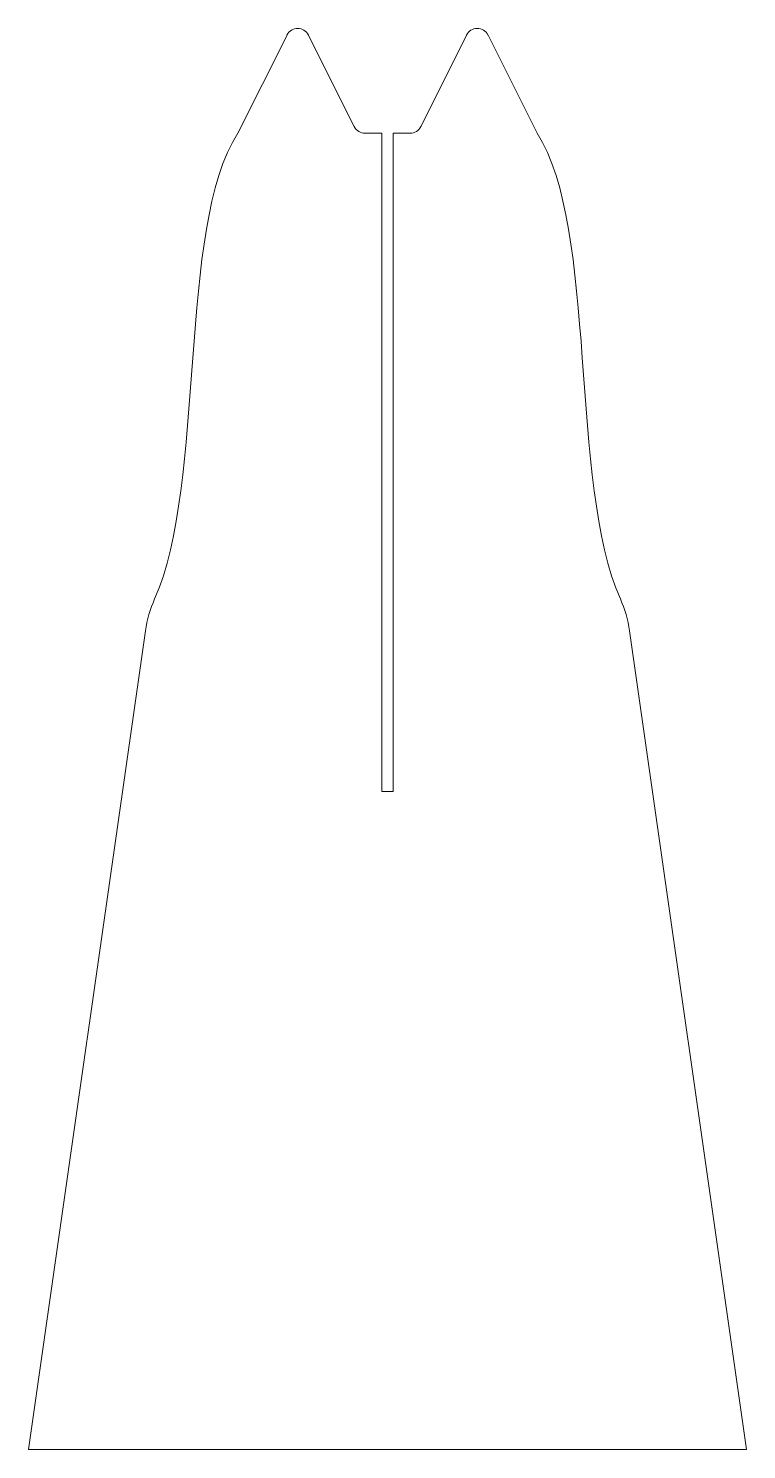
# Model space of a CAD drawing. Header units: inches. Extents: x 1.3 to 10.3, y -2.4 to 15.4.
import ezdxf

# ---------------------------------------------------------------- set-up
doc = ezdxf.new("R2010")
doc.units = ezdxf.units.IN
doc.header["$MEASUREMENT"] = 0
doc.layers.add('VISIBLE', color=7, linetype='Continuous', lineweight=0)

msp = doc.modelspace()

# ---------------------------------------------------------------- linework, layer by layer
at = {"layer": 'VISIBLE'}
for p, q in [((3.935, 14.069), (4.551, 15.3)), ((4.82, 15.3), (5.394, 14.151)), ((6.227, 14.151), (6.801, 15.3)), ((7.07, 15.3), (7.685, 14.069)), ((5.528, 14.069), (5.74, 14.069)), ((5.74, 5.819), (5.74, 14.069)), ((5.881, 14.069), (5.881, 5.819)), ((5.881, 14.069), (6.093, 14.069)), ((1.31, -2.431), (2.777, 7.832)), ((8.844, 7.832), (10.31, -2.431)), ((5.881, 5.819), (5.74, 5.819)), ((10.31, -2.431), (1.31, -2.431))]:
    msp.add_line(p, q, dxfattribs=at)
for centre, radius, start, end in [((4.685, 15.233), 0.15, 26.5651, 153.4349), ((6.935, 15.233), 0.15, 26.5651, 153.4349), ((5.528, 14.219), 0.15, 206.5651, 270), ((6.093, 14.219), 0.15, 270, 333.4349), ((4.262, 7.62), 1.5, 155.9448, 171.8699), ((7.359, 7.62), 1.5, 8.1301, 24.0552)]:
    msp.add_arc(centre, radius, start, end, dxfattribs=at)
for points in [[(2.892, 8.231), (3.537, 9.676), (3.172, 12.897), (3.935, 14.069)], [(7.685, 14.069), (8.449, 12.897), (8.084, 9.676), (8.729, 8.231)]]:
    msp.add_open_spline(points, degree=3, dxfattribs=at)

doc.saveas('drawing.dxf')
